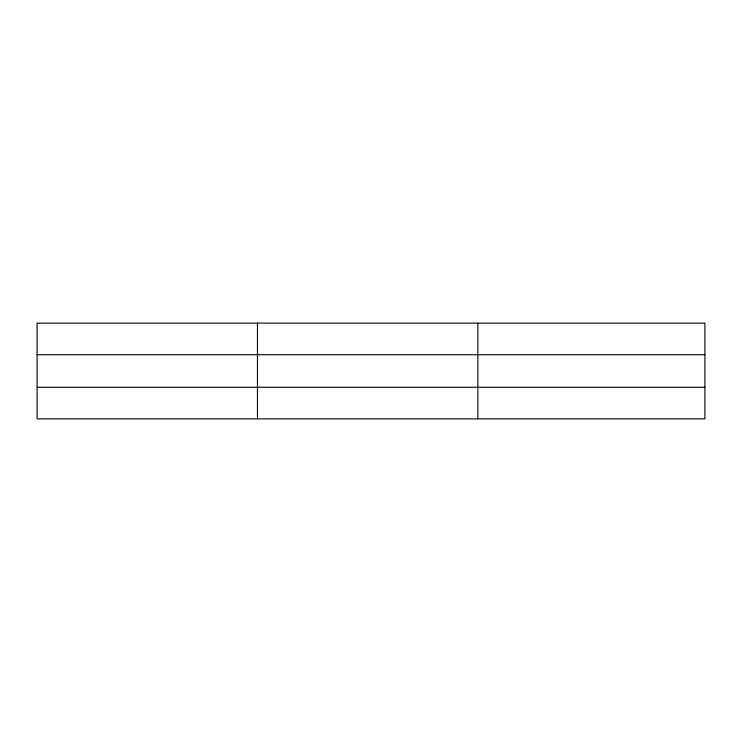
<?xml version="1.0" encoding="UTF-8"?>
<svg xmlns="http://www.w3.org/2000/svg" width="742" height="742" viewBox="0 0 742 742"><rect width="100%" height="100%" fill="white"/><g stroke="black" fill="none" stroke-linecap="round" stroke-linejoin="round"><path stroke-width="1.11" d="M257.474 418.868L257.474 323.132M477.848 418.868L477.848 323.132M704.9 354.722L704.9 323.132L37.1 323.132L37.1 418.868L704.9 418.868L704.9 354.722L37.1 354.722M37.1 387.278L704.9 387.278"/></g></svg>
